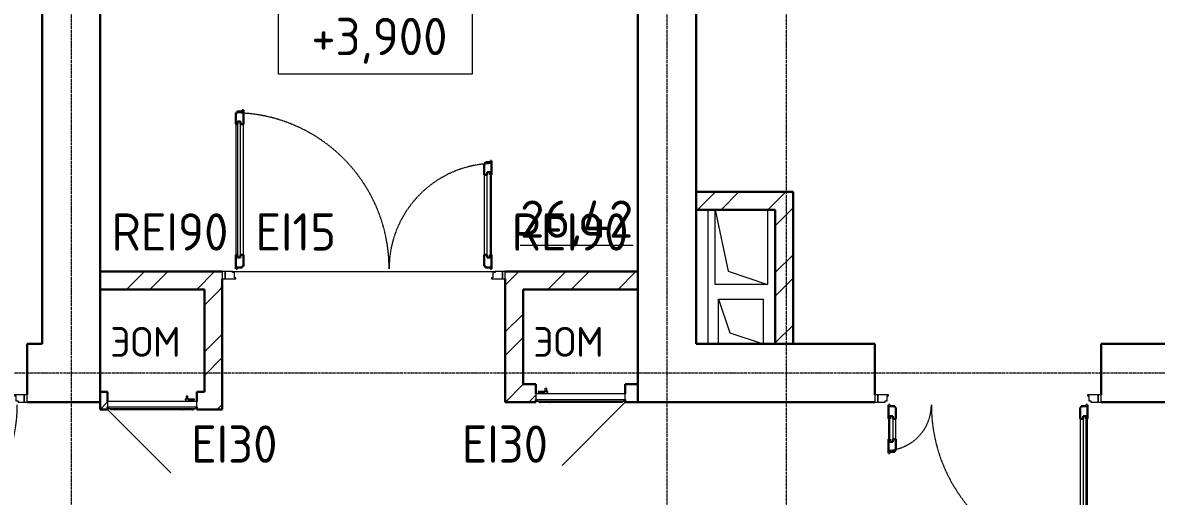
# Model space of a CAD drawing. Header units: millimetres. Extents: x -695119 to 412940, y -249585 to 622758.
# Drawn here: x 77556 to 85166, y 523702 to 526878 of the extents above; entities that cross this region are included whole.
import ezdxf

# ---------------------------------------------------------------- set-up
doc = ezdxf.new("R2010")
doc.units = ezdxf.units.MM
doc.linetypes.add('ADSK_Линия сетки', pattern=[25, 20, -2.5, 0, -2.5])
doc.linetypes.add('ADSK_Штриховая_ш2 п1_5', pattern=[4.5, 3, -1.5])
for name, color, linetype, lineweight in [('Высотные отметки', 7, 'Continuous', 9), ('Двери', 8, 'Continuous', 9), ('Каркас_Импост', 8, 'Continuous', 9), ('Марки помещений', 8, 'Continuous', 20), ('Монтажный зазор', 8, 'Continuous', 9), ('Оборудование', 8, 'Continuous', 18), ('Оси', 252, 'Continuous', 9), ('Остекление', 8, 'Continuous', 9), ('Открывание', 8, 'ADSK_Штриховая_ш2 п1_5', 9), ('Панель', 252, 'Continuous', 30), ('Перекрытия', 7, 'Continuous', 18), ('Стены разрез', 7, 'Continuous', 30), ('Текстовые примечания', 7, 'Continuous', 9), ('Типовые аннотации', 8, 'Continuous', 18)]:
    doc.layers.add(name, color=color, linetype=linetype, lineweight=lineweight)
doc.styles.add('GOST Common_1', font='', dxfattribs={"height": 250})
doc.styles.add('GOST Common_3', font='', dxfattribs={"height": 3.5})
doc.styles.get('GOST Common_1').set_extended_font_data('GOST type B')
doc.styles.get('GOST Common_3').set_extended_font_data('GOST type B')
pattern_1 = [(45, (91217.38, 536167.97), (-235.732, 235.732), []), (45, (91374.53, 536167.97), (-235.732, 235.732), [])]

# ---------------------------------------------------------------- blocks, each defined once
blk = doc.blocks.new('Дверь_Alumark_двупольная_S50 - Ш__1_5_Внутр_1900х2350-3131911-План 2 этажа смеж')
at = {"layer": 'Каркас_Импост'}
for p, q in [((-756, 60), (-805, 60)), ((-805, 60), (-805, 10)), ((-805, 10), (-733, 10)), ((-756, 52), (-756, 60)), ((-742, 52), (-756, 52)), ((-742, 18), (-742, 52)), ((-733, 18), (-742, 18)), ((-733, 10), (-733, 18)), ((992, 18), (983, 18)), ((983, 18), (983, 10)), ((983, 10), (1055, 10)), ((1006, 52), (992, 52)), ((992, 52), (992, 18)), ((1006, 60), (1006, 52)), ((1055, 60), (1006, 60)), ((1055, 10), (1055, 60))]:
    blk.add_line(p, q, dxfattribs=at)
at = {"layer": 'Монтажный зазор'}
for p, q in [((-825, 60), (-825, 10)), ((-805, 60), (-825, 60)), ((-825, 10), (-805, 10)), ((-805, 10), (-805, 60)), ((1075, 60), (1055, 60)), ((1055, 60), (1055, 10)), ((1055, 10), (1075, 10)), ((1075, 10), (1075, 60))]:
    blk.add_line(p, q, dxfattribs=at)
at = {"layer": 'Остекление'}
for p, q in [((-724, 1066), (-724, 154)), ((-703, 1066), (-724, 1066)), ((-703, 154), (-703, 1066)), ((953, 154), (953, 726)), ((953, 726), (974, 726)), ((974, 726), (974, 154)), ((-724, 154), (-703, 154)), ((974, 154), (953, 154))]:
    blk.add_line(p, q, dxfattribs=at)
at = {"layer": 'Открывание'}
for centre, radius, start, end in [((-751, 78), 1046, 360, 89.01398), ((1001, 78), 706, 91.46096, 180)]:
    blk.add_arc(centre, radius, start, end, dxfattribs=at)
at = {"layer": 'Панель'}
for p, q in [((-683, 1142), (-691, 1142)), ((-691, 1142), (-691, 1133)), ((-683, 1048), (-683, 1142)), ((-725, 1124), (-733, 1124)), ((-733, 1124), (-733, 1048)), ((-691, 1133), (-725, 1133)), ((-725, 1133), (-725, 1124)), ((-724, 1066), (-724, 1048)), ((-703, 1066), (-724, 1066)), ((-703, 1048), (-703, 1066)), ((-724, 1048), (-733, 1048)), ((-683, 1048), (-703, 1048)), ((941, 784), (933, 784)), ((933, 784), (933, 708)), ((975, 793), (941, 793)), ((941, 793), (941, 784)), ((983, 802), (975, 802)), ((975, 802), (975, 793)), ((983, 708), (983, 802)), ((933, 708), (953, 708)), ((953, 708), (953, 726)), ((953, 726), (974, 726)), ((974, 726), (974, 708)), ((974, 708), (983, 708)), ((-733, 172), (-733, 78)), ((-724, 172), (-733, 172)), ((-724, 154), (-724, 172)), ((-703, 154), (-724, 154)), ((-703, 172), (-703, 154)), ((-683, 172), (-703, 172)), ((-683, 96), (-683, 172)), ((933, 172), (933, 96)), ((933, 172), (953, 172)), ((953, 172), (953, 154)), ((953, 154), (974, 154)), ((974, 172), (983, 172)), ((974, 154), (974, 172)), ((983, 78), (983, 172)), ((-733, 78), (-725, 78)), ((-725, 78), (-725, 87)), ((-725, 87), (-691, 87)), ((-691, 87), (-691, 96)), ((-691, 96), (-683, 96)), ((933, 96), (941, 96)), ((941, 96), (941, 87)), ((941, 87), (975, 87)), ((975, 87), (975, 78)), ((975, 78), (983, 78))]:
    blk.add_line(p, q, dxfattribs=at)
at = {"layer": 'Панель', "lineweight": 9}
for p, q in [((-733, 1048), (-733, 172)), ((-683, 172), (-683, 1048)), ((933, 708), (933, 172)), ((983, 172), (983, 708))]:
    blk.add_line(p, q, dxfattribs=at)
blk = doc.blocks.new('Дверь_Alumark_однопольная_S50 - Дв-8л_Ш_1100х2350 Л-3012452-План 2 этажа смеж')
at = {"layer": 'Каркас_Импост'}
for p, q in [((-364, 195), (-405, 195)), ((-405, 195), (-405, 145)), ((-364, 187), (-364, 195)), ((-350, 187), (-364, 187)), ((-350, 153), (-350, 187)), ((-341, 153), (-350, 153)), ((-341, 145), (-341, 153)), ((600, 153), (591, 153)), ((591, 153), (591, 145)), ((614, 187), (600, 187)), ((600, 187), (600, 153)), ((614, 195), (614, 187)), ((655, 195), (614, 195)), ((655, 145), (655, 195)), ((-405, 145), (-341, 145)), ((591, 145), (655, 145))]:
    blk.add_line(p, q, dxfattribs=at)
at = {"layer": 'Монтажный зазор'}
for p, q in [((-425, 195), (-425, 145)), ((-405, 195), (-425, 195)), ((-405, 145), (-405, 195)), ((675, 195), (655, 195)), ((655, 195), (655, 145)), ((675, 145), (675, 195)), ((-425, 145), (-405, 145)), ((655, 145), (675, 145))]:
    blk.add_line(p, q, dxfattribs=at)
at = {"layer": 'Остекление'}
for p, q in [((558, 289), (558, 1105)), ((558, 1105), (582, 1105)), ((582, 1105), (582, 289)), ((582, 289), (558, 289))]:
    blk.add_line(p, q, dxfattribs=at)
at = {"layer": 'Открывание'}
blk.add_arc((609, 213), 968, 91.06548, 180, dxfattribs=at)
at = {"layer": 'Панель'}
for p, q in [((549, 1163), (541, 1163)), ((541, 1163), (541, 1087)), ((583, 1172), (549, 1172)), ((549, 1172), (549, 1163)), ((591, 1181), (583, 1181)), ((583, 1181), (583, 1172)), ((591, 1087), (591, 1181)), ((541, 1087), (558, 1087)), ((558, 1087), (558, 1105)), ((558, 1105), (582, 1105)), ((582, 1105), (582, 1087)), ((582, 1087), (591, 1087)), ((541, 307), (541, 231)), ((541, 307), (558, 307)), ((558, 307), (558, 289)), ((582, 307), (591, 307)), ((582, 289), (582, 307)), ((591, 213), (591, 307)), ((541, 231), (549, 231)), ((549, 231), (549, 222)), ((558, 289), (582, 289)), ((549, 222), (583, 222)), ((583, 222), (583, 213)), ((583, 213), (591, 213))]:
    blk.add_line(p, q, dxfattribs=at)
at = {"layer": 'Панель', "lineweight": 9}
for p, q in [((541, 1087), (541, 307)), ((591, 307), (591, 1087))]:
    blk.add_line(p, q, dxfattribs=at)
blk = doc.blocks.new('Дверь_Alumark_двупольная_S50 - Ш_1_5_Внутр_1520х2350  Пр-2608677-План 2 этажа смеж')
at = {"layer": 'Каркас_Импост'}
for p, q in [((-566, 195), (-615, 195)), ((-615, 195), (-615, 145)), ((-566, 187), (-566, 195)), ((-552, 187), (-566, 187)), ((-552, 153), (-552, 187)), ((-543, 153), (-552, 153)), ((-543, 145), (-543, 153)), ((802, 153), (793, 153)), ((793, 153), (793, 145)), ((816, 187), (802, 187)), ((802, 187), (802, 153)), ((816, 195), (816, 187)), ((865, 195), (816, 195)), ((865, 145), (865, 195)), ((-615, 145), (-543, 145)), ((793, 145), (865, 145))]:
    blk.add_line(p, q, dxfattribs=at)
at = {"layer": 'Монтажный зазор'}
for p, q in [((-635, 195), (-635, 145)), ((-615, 195), (-635, 195)), ((-615, 145), (-615, 195)), ((885, 195), (865, 195)), ((865, 195), (865, 145)), ((885, 145), (885, 195)), ((-635, 145), (-615, 145)), ((865, 145), (885, 145))]:
    blk.add_line(p, q, dxfattribs=at)
at = {"layer": 'Остекление'}
for p, q in [((-534, 1221), (-534, 289)), ((-513, 1221), (-534, 1221)), ((-513, 289), (-513, 1221)), ((763, 289), (763, 461)), ((763, 461), (784, 461)), ((784, 461), (784, 289)), ((-534, 289), (-513, 289)), ((784, 289), (763, 289))]:
    blk.add_line(p, q, dxfattribs=at)
at = {"layer": 'Открывание'}
for centre, radius, start, end in [((-561, 213), 1066, 360, 89.03248), ((811, 213), 306, 93.37229, 180)]:
    blk.add_arc(centre, radius, start, end, dxfattribs=at)
at = {"layer": 'Панель'}
for p, q in [((-493, 1297), (-501, 1297)), ((-501, 1297), (-501, 1288)), ((-493, 1203), (-493, 1297)), ((-535, 1279), (-543, 1279)), ((-543, 1279), (-543, 1203)), ((-501, 1288), (-535, 1288)), ((-535, 1288), (-535, 1279)), ((-534, 1221), (-534, 1203)), ((-513, 1221), (-534, 1221)), ((-513, 1203), (-513, 1221)), ((-534, 1203), (-543, 1203)), ((-493, 1203), (-513, 1203)), ((793, 537), (785, 537)), ((785, 537), (785, 528)), ((793, 443), (793, 537)), ((751, 519), (743, 519)), ((743, 519), (743, 443)), ((785, 528), (751, 528)), ((751, 528), (751, 519)), ((763, 443), (763, 461)), ((763, 461), (784, 461)), ((784, 461), (784, 443)), ((743, 443), (763, 443)), ((784, 443), (793, 443)), ((-543, 307), (-543, 213)), ((-534, 307), (-543, 307)), ((-534, 289), (-534, 307)), ((-513, 307), (-513, 289)), ((-493, 307), (-513, 307)), ((-493, 231), (-493, 307)), ((743, 307), (743, 231)), ((743, 307), (763, 307)), ((763, 307), (763, 289)), ((784, 307), (793, 307)), ((784, 289), (784, 307)), ((793, 213), (793, 307)), ((-513, 289), (-534, 289)), ((-501, 222), (-501, 231)), ((-501, 231), (-493, 231)), ((743, 231), (751, 231)), ((751, 231), (751, 222)), ((763, 289), (784, 289)), ((-543, 213), (-535, 213)), ((-535, 213), (-535, 222)), ((-535, 222), (-501, 222)), ((751, 222), (785, 222)), ((785, 222), (785, 213)), ((785, 213), (793, 213))]:
    blk.add_line(p, q, dxfattribs=at)
at = {"layer": 'Панель', "lineweight": 9}
for p, q in [((-543, 1203), (-543, 307)), ((-493, 307), (-493, 1203)), ((743, 443), (743, 307)), ((793, 307), (793, 443))]:
    blk.add_line(p, q, dxfattribs=at)
blk = doc.blocks.new('pcheladekorei60podpokrasku - min300x300h  ___ max1050x2300h 2-3419740-План 2 этажа смеж')
at = {"layer": 'Оборудование'}
for p, q in [((-159.2, 10.4), (-159.2, 5.4)), ((-113.3, 10.4), (-159.2, 10.4)), ((-159.2, 5.4), (-113.3, 5.4)), ((-118.2, 10.9), (-118.2, -5)), ((-98.9, 10.9), (-118.2, 10.9)), ((-114.6, 12.9), (-116.6, 10.9)), ((-114.6, 30.3), (-114.6, 12.9)), ((-102.4, 30.3), (-114.6, 30.3)), ((-102.4, 12.9), (-114.6, 12.9)), ((-95.4, 10.4), (-103.7, 10.4)), ((-103.7, 5.4), (-95.4, 5.4)), ((-102.4, 12.9), (-102.4, 30.3)), ((-100.4, 10.9), (-102.4, 12.9)), ((-98.9, -5), (-98.9, 10.9)), ((-95.4, 5.4), (-95.4, 10.4)), ((-175, -5), (-175, -41.4)), ((425, -5), (-175, -5)), ((-174.1, -42.3), (424.1, -42.3)), ((-168, -42.3), (-168, -52)), ((-167, -53), (417, -53)), ((-156, -54.5), (-156, -60)), ((-156, -60), (406, -60)), ((-147, -60), (-147, -62)), ((-147, -62), (-143, -62)), ((-147, -62), (-143, -62)), ((-82.5, -62), (-143, -62)), ((-82.5, -62), (-78.5, -62)), ((-82.5, -62), (-78.5, -62)), ((-78.5, -62), (-78.5, -60)), ((425, -60), (0.7, -484.3)), ((406, -60), (406, -54.5)), ((418, -52), (418, -42.3)), ((425, -41.4), (425, -5))]:
    blk.add_line(p, q, dxfattribs=at)
for points, knots in [([(-175, -41.4), (-175, -41.5), (-175, -41.6), (-174.9, -41.8), (-174.8, -42), (-174.6, -42.1), (-174.5, -42.2), (-174.3, -42.3), (-174.2, -42.3), (-174.1, -42.3)], [0, 0, 0, 0, 0.166667, 0.333333, 0.458333, 0.583333, 0.708333, 0.833333, 1, 1, 1, 1]), ([(-168, -52), (-168, -52.1), (-168, -52.3), (-167.9, -52.5), (-167.8, -52.7), (-167.6, -52.8), (-167.5, -52.9), (-167.4, -52.9), (-167.3, -53), (-167.1, -53), (-167, -53)], [0, 0, 0, 0, 0.166667, 0.333333, 0.458333, 0.583333, 0.666667, 0.75, 0.833333, 1, 1, 1, 1]), ([(-157.5, -53), (-157.4, -53), (-157.2, -53), (-156.9, -53.1), (-156.8, -53.2), (-156.6, -53.3), (-156.4, -53.4), (-156.3, -53.6), (-156.2, -53.8), (-156.1, -53.9), (-156, -54.2), (-156, -54.4), (-156, -54.5)], [0, 0, 0, 0, 0.166667, 0.25, 0.333333, 0.416667, 0.5, 0.583333, 0.666667, 0.75, 0.833333, 1, 1, 1, 1]), ([(406, -54.5), (406, -54.4), (406, -54.2), (406.1, -53.9), (406.2, -53.8), (406.3, -53.6), (406.4, -53.4), (406.6, -53.3), (406.8, -53.2), (406.9, -53.1), (407.2, -53), (407.4, -53), (407.5, -53)], [-1, -1, -1, -1, -0.833333, -0.75, -0.666667, -0.583333, -0.5, -0.416667, -0.333333, -0.25, -0.166667, 0, 0, 0, 0]), ([(417, -53), (417.1, -53), (417.3, -53), (417.4, -52.9), (417.5, -52.9), (417.6, -52.8), (417.8, -52.7), (417.9, -52.5), (418, -52.3), (418, -52.1), (418, -52)], [-1, -1, -1, -1, -0.833333, -0.75, -0.666667, -0.583333, -0.458333, -0.333333, -0.166667, 0, 0, 0, 0]), ([(424.1, -42.3), (424.2, -42.3), (424.3, -42.3), (424.5, -42.2), (424.6, -42.1), (424.8, -42), (424.9, -41.8), (425, -41.6), (425, -41.5), (425, -41.4)], [-1, -1, -1, -1, -0.833333, -0.75, -0.583333, -0.458333, -0.333333, -0.166667, 0, 0, 0, 0])]:
    blk.add_open_spline(points, degree=3, knots=knots, dxfattribs=at)
blk = doc.blocks.new('pcheladekorei60podpokrasku_Л - min300x300h  ___ max1050x2300h Л-3431189-План 2 этажа смеж')
at = {"layer": 'Оборудование'}
for p, q in [((425, 60), (0.7, 484.3)), ((-175, 41.4), (-175, 5)), ((-175, 5), (425, 5)), ((424.1, 42.3), (-174.1, 42.3)), ((-168, 52), (-168, 42.3)), ((417, 53), (-167, 53)), ((406, 60), (-156, 60)), ((-156, 60), (-156, 54.5)), ((-147, 62), (-147, 60)), ((-143, 62), (-147, 62)), ((-143, 62), (-147, 62)), ((-143, 62), (-82.5, 62)), ((-118.2, 5), (-118.2, -10.9)), ((-98.9, -10.9), (-98.9, 5)), ((-78.5, 62), (-82.5, 62)), ((-78.5, 62), (-82.5, 62)), ((-78.5, 60), (-78.5, 62)), ((406, 54.5), (406, 60)), ((418, 42.3), (418, 52)), ((425, 5), (425, 41.4)), ((-113.3, -5.4), (-159.2, -5.4)), ((-159.2, -5.4), (-159.2, -10.4)), ((-159.2, -10.4), (-113.3, -10.4)), ((-118.2, -10.9), (-98.9, -10.9)), ((-116.6, -10.9), (-114.6, -12.9)), ((-114.6, -12.9), (-114.6, -30.3)), ((-114.6, -12.9), (-102.4, -12.9)), ((-114.6, -30.3), (-102.4, -30.3)), ((-95.4, -5.4), (-103.7, -5.4)), ((-103.7, -10.4), (-95.4, -10.4)), ((-102.4, -12.9), (-100.4, -10.9)), ((-102.4, -30.3), (-102.4, -12.9)), ((-95.4, -10.4), (-95.4, -5.4))]:
    blk.add_line(p, q, dxfattribs=at)
for points, knots in [([(-174.1, 42.3), (-174.2, 42.3), (-174.3, 42.3), (-174.4, 42.2), (-174.6, 42.2), (-174.7, 42), (-174.9, 41.8), (-175, 41.6), (-175, 41.5), (-175, 41.4)], [0, 0, 0, 0, 0.166667, 0.25, 0.333333, 0.5, 0.666667, 0.833333, 1, 1, 1, 1]), ([(-167, 53), (-167.1, 53), (-167.3, 53), (-167.4, 52.9), (-167.5, 52.9), (-167.6, 52.8), (-167.8, 52.7), (-167.9, 52.5), (-168, 52.3), (-168, 52.1), (-168, 52)], [0, 0, 0, 0, 0.166667, 0.25, 0.333333, 0.416667, 0.541667, 0.666667, 0.833333, 1, 1, 1, 1]), ([(-156, 54.5), (-156, 54.4), (-156, 54.2), (-156.1, 53.9), (-156.2, 53.8), (-156.3, 53.6), (-156.4, 53.4), (-156.6, 53.3), (-156.8, 53.2), (-156.9, 53.1), (-157.2, 53), (-157.4, 53), (-157.5, 53)], [0, 0, 0, 0, 0.166667, 0.25, 0.333333, 0.416667, 0.5, 0.583333, 0.666667, 0.75, 0.833333, 1, 1, 1, 1]), ([(407.5, 53), (407.4, 53), (407.2, 53), (406.9, 53.1), (406.8, 53.2), (406.6, 53.3), (406.4, 53.4), (406.3, 53.6), (406.2, 53.8), (406.1, 53.9), (406, 54.2), (406, 54.4), (406, 54.5)], [-1, -1, -1, -1, -0.833333, -0.75, -0.666667, -0.583333, -0.5, -0.416667, -0.333333, -0.25, -0.166667, 0, 0, 0, 0]), ([(418, 52), (418, 52.1), (418, 52.3), (417.9, 52.5), (417.8, 52.7), (417.6, 52.8), (417.5, 52.9), (417.4, 52.9), (417.3, 53), (417.1, 53), (417, 53)], [-1, -1, -1, -1, -0.833333, -0.666667, -0.541667, -0.416667, -0.333333, -0.25, -0.166667, 0, 0, 0, 0]), ([(425, 41.4), (425, 41.5), (425, 41.6), (424.9, 41.8), (424.7, 42), (424.6, 42.2), (424.4, 42.2), (424.3, 42.3), (424.2, 42.3), (424.1, 42.3)], [-1, -1, -1, -1, -0.833333, -0.666667, -0.5, -0.333333, -0.25, -0.166667, 0, 0, 0, 0])]:
    blk.add_open_spline(points, degree=3, knots=knots, dxfattribs=at)
blk = doc.blocks.new('Высотные отметки - Рамка-12095-План 2 этажа смеж')
at = {"layer": 'Типовые аннотации', "lineweight": 20}
for p, q in [((-6.5, 0), (-6.5, 5)), ((-6.5, 5), (6.5, 5)), ((6.5, 5), (6.5, 0)), ((6.5, 0), (-6.5, 0))]:
    blk.add_line(p, q, dxfattribs=at)

msp = doc.modelspace()

# ---------------------------------------------------------------- hatches: boundary and pattern name
at = {"layer": 'Стены разрез', "lineweight": 9}
h = msp.add_hatch(dxfattribs=at)
h.set_pattern_fill('FP_1', color=256, style=0, pattern_type=2)
h.set_pattern_definition(pattern_1)
h.paths.add_polyline_path([(82608.401, 525623.241), (82728.401, 525623.241), (82728.401, 525743.241), (82076.401, 525743.241), (82076.401, 525623.241)])
h = msp.add_hatch(dxfattribs=at)
h.set_pattern_fill('FP_1', color=256, style=0, pattern_type=2)
h.set_pattern_definition(pattern_1)
h.paths.add_polyline_path([(82728.401, 524723.241), (82728.401, 525623.241), (82608.401, 525623.241), (82608.401, 524723.241)])
h = msp.add_hatch(dxfattribs=at)
h.set_pattern_fill('FP_1', color=256, style=0, pattern_type=2)
h.set_pattern_definition(pattern_1)
h.paths.add_polyline_path([(81686.401, 525089.604), (81686.401, 525209.604), (80796.391, 525209.604), (80796.391, 525089.604), (81493.981, 525089.604)])
h.paths.add_polyline_path([(78076.401, 525089.604), (78896.391, 525089.604), (78896.391, 525209.604), (78076.401, 525209.604)])
h = msp.add_hatch(dxfattribs=at)
h.set_pattern_fill('FP_1', color=256, style=0, pattern_type=2)
h.set_pattern_definition(pattern_1)
h.paths.add_polyline_path([(78896.391, 524283.241), (78896.391, 525089.604), (78776.391, 525089.604), (78776.391, 524283.241)])
h = msp.add_hatch(dxfattribs=at)
h.set_pattern_fill('FP_1', color=256, style=0, pattern_type=2)
h.set_pattern_definition(pattern_1)
h.paths.add_polyline_path([(80796.391, 524333.241), (80916.391, 524333.241), (80916.391, 525089.604), (80796.391, 525089.604), (80796.391, 524511.65)])
h = msp.add_hatch(dxfattribs=at)
h.set_pattern_fill('FP_1', color=256, style=0, pattern_type=2)
h.set_pattern_definition(pattern_1)
h.paths.add_polyline_path([(80916.391, 524333.241), (81001.401, 524333.241), (81001.401, 524453.241), (80916.391, 524453.241), (80916.391, 524351.397)])
h.paths.add_polyline_path([(81686.401, 524333.241), (81686.401, 524453.241), (81601.401, 524453.241), (81601.401, 524333.241)])
h = msp.add_hatch(dxfattribs=at)
h.set_pattern_fill('FP_1', color=256, style=0, pattern_type=2)
h.set_pattern_definition(pattern_1)
h.paths.add_polyline_path([(78776.391, 524283.241), (78776.391, 524403.241), (78726.396, 524403.241), (78726.396, 524283.241)])
h.paths.add_polyline_path([(78126.396, 524283.241), (78126.396, 524403.241), (78076.401, 524403.241), (78076.401, 524283.241)])

# ---------------------------------------------------------------- linework, layer by layer
at = {"lineweight": 18}
for p, q in [((82158.401, 524723.241), (82158.401, 525623.241)), ((82205.765, 525123.241), (82205.765, 525623.241)), ((82205.765, 525623.241), (82293.265, 525210.741)), ((82555.765, 525623.241), (82555.765, 525123.241)), ((82293.265, 525210.741), (82555.765, 525123.241)), ((82555.765, 525123.241), (82205.765, 525123.241)), ((82227.515, 524723.241), (82227.515, 525023.241)), ((82227.515, 525023.241), (82527.515, 525023.241)), ((82227.515, 525023.241), (82302.515, 524798.241)), ((82527.515, 525023.241), (82527.515, 524723.241)), ((82302.515, 524798.241), (82527.515, 524723.241))]:
    msp.add_line(p, q, dxfattribs=at)
at = {"layer": 'Оси', "linetype": 'ADSK_Линия сетки'}
for p, q in [((77881.401, 533028.241), (77881.401, 503632.555)), ((81881.401, 533028.241), (81881.401, 504902.555)), ((82681.401, 533028.241), (82681.401, 503632.555)), ((127748.695, 524528.241), (50771.339, 524528.241))]:
    msp.add_line(p, q, dxfattribs=at)
at = {"layer": 'Перекрытия', "color": 49, "true_color": 0x464646}
for p, q in [((82158.401, 524723.241), (82158.401, 525623.241)), ((78965.391, 525209.604), (80727.391, 525209.604))]:
    msp.add_line(p, q, dxfattribs=at)
at = {"layer": 'Стены разрез'}
for p, q in [((81686.401, 532528.241), (81686.401, 524333.241)), ((82076.401, 524723.241), (82076.401, 530728.241)), ((77686.401, 530718.241), (77686.401, 524723.241)), ((78076.401, 524283.241), (78076.401, 530718.241)), ((82728.401, 525743.241), (82076.401, 525743.241)), ((82728.401, 524723.241), (82728.401, 525743.241)), ((82076.401, 525623.241), (82608.401, 525623.241)), ((82608.401, 525623.241), (82608.401, 524723.241)), ((78896.391, 525209.604), (78076.401, 525209.604)), ((81686.401, 525209.604), (80796.391, 525209.604)), ((78896.391, 524283.241), (78896.391, 525159.604)), ((80796.391, 525159.604), (80796.391, 524333.241)), ((78076.401, 525089.604), (78776.391, 525089.604)), ((78776.391, 525089.604), (78776.391, 524403.241)), ((80916.391, 525089.604), (81686.401, 525089.604)), ((80916.391, 524453.241), (80916.391, 525089.604)), ((77686.401, 524723.241), (77586.401, 524723.241)), ((77586.401, 524723.241), (77586.401, 524383.241)), ((83276.401, 524723.241), (82076.401, 524723.241)), ((83276.401, 524383.241), (83276.401, 524723.241)), ((85856.401, 524723.241), (84796.401, 524723.241)), ((84796.401, 524723.241), (84796.401, 524383.241)), ((81001.401, 524453.241), (80916.391, 524453.241)), ((81001.401, 524388.241), (81001.401, 524453.241)), ((81686.401, 524453.241), (81601.401, 524453.241)), ((81601.401, 524453.241), (81601.401, 524388.241)), ((77586.401, 524333.241), (78076.401, 524333.241)), ((78126.396, 524403.241), (78076.401, 524403.241)), ((78126.396, 524338.241), (78126.396, 524403.241)), ((78776.391, 524403.241), (78726.396, 524403.241)), ((78726.396, 524403.241), (78726.396, 524338.241)), ((80796.391, 524333.241), (81001.401, 524333.241)), ((81001.401, 524333.241), (81001.401, 524351.617)), ((81601.401, 524351.617), (81601.401, 524333.241)), ((81601.401, 524333.241), (83276.401, 524333.241)), ((84796.401, 524333.241), (85856.401, 524333.241)), ((78076.401, 524283.241), (78126.396, 524283.241)), ((78126.396, 524283.241), (78126.396, 524301.617)), ((78726.396, 524301.617), (78726.396, 524283.241)), ((78726.396, 524283.241), (78896.391, 524283.241))]:
    msp.add_line(p, q, dxfattribs=at)

# ---------------------------------------------------------------- block references
at = {"layer": 'Двери'}
msp.add_blockref('Дверь_Alumark_двупольная_S50 - Ш__1_5_Внутр_1900х2350-3131911-План 2 этажа смеж', (79721.391, 525149.604), dxfattribs=at)
at = {"layer": 'Двери', "rotation": 180}
for name, p in [('Дверь_Alumark_однопольная_S50 - Дв-8л_Ш_1100х2350 Л-3012452-План 2 этажа смеж', (77161.401, 524528.241)), ('Дверь_Alumark_двупольная_S50 - Ш_1_5_Внутр_1520х2350  Пр-2608677-План 2 этажа смеж', (84161.401, 524528.241))]:
    msp.add_blockref(name, p, dxfattribs=at)
at = {"layer": 'Оборудование'}
msp.add_blockref('pcheladekorei60podpokrasku - min300x300h  ___ max1050x2300h 2-3419740-План 2 этажа смеж', (81176.401, 524393.241), dxfattribs=at)
at = {"layer": 'Оборудование', "rotation": 180}
msp.add_blockref('pcheladekorei60podpokrasku_Л - min300x300h  ___ max1050x2300h Л-3431189-План 2 этажа смеж', (78551.396, 524343.241), dxfattribs=at)
at = {"layer": 'Типовые аннотации', "lineweight": 20, "xscale": 99.99999999999993, "yscale": 99.99999999999993, "zscale": 99.99999999999993}
msp.add_blockref('Высотные отметки - Рамка-12095-План 2 этажа смеж', (79922.851, 526533.621), dxfattribs=at)

# ---------------------------------------------------------------- texts
at = {"layer": 'Высотные отметки', "lineweight": 20, "insert": (79494.175, 526910.328), "char_height": 250, "width": 1028.82257, "attachment_point": 1, "line_spacing_factor": 1.022761, "style": 'GOST Common_1'}
msp.add_mtext('+3,900', dxfattribs=at)
at = {"layer": 'Марки помещений', "lineweight": 9, "insert": (80896.147, 525685.686), "char_height": 250, "width": 894.68325, "attachment_point": 1, "style": 'GOST Common_1'}
msp.add_mtext('\\L26,42', dxfattribs=at)
at = {"layer": 'Текстовые примечания', "color": 1, "true_color": 0xff0000, "char_height": 250, "attachment_point": 1, "style": 'GOST Common_1'}
for s, insert, width in [('REI90', (78153.268, 525599.458), 880.25288), ('EI15', (79119.377, 525599.458), 606.07575), ('REI90', (80838.979, 525599.458), 880.25288), ('EI30', (78687.621, 524176.79), 663.79725), ('EI30', (80503.802, 524176.79), 663.79725)]:
    msp.add_mtext(s, dxfattribs=dict(at, insert=insert, width=width))
at = {"layer": 'Текстовые примечания', "char_height": 200, "width": 555.56944, "attachment_point": 1, "style": 'GOST Common_3'}
for insert in [(78144.379, 524837.286), (80984.379, 524837.286)]:
    msp.add_mtext('ЭОМ', dxfattribs=dict(at, insert=insert))

doc.saveas('drawing.dxf')
